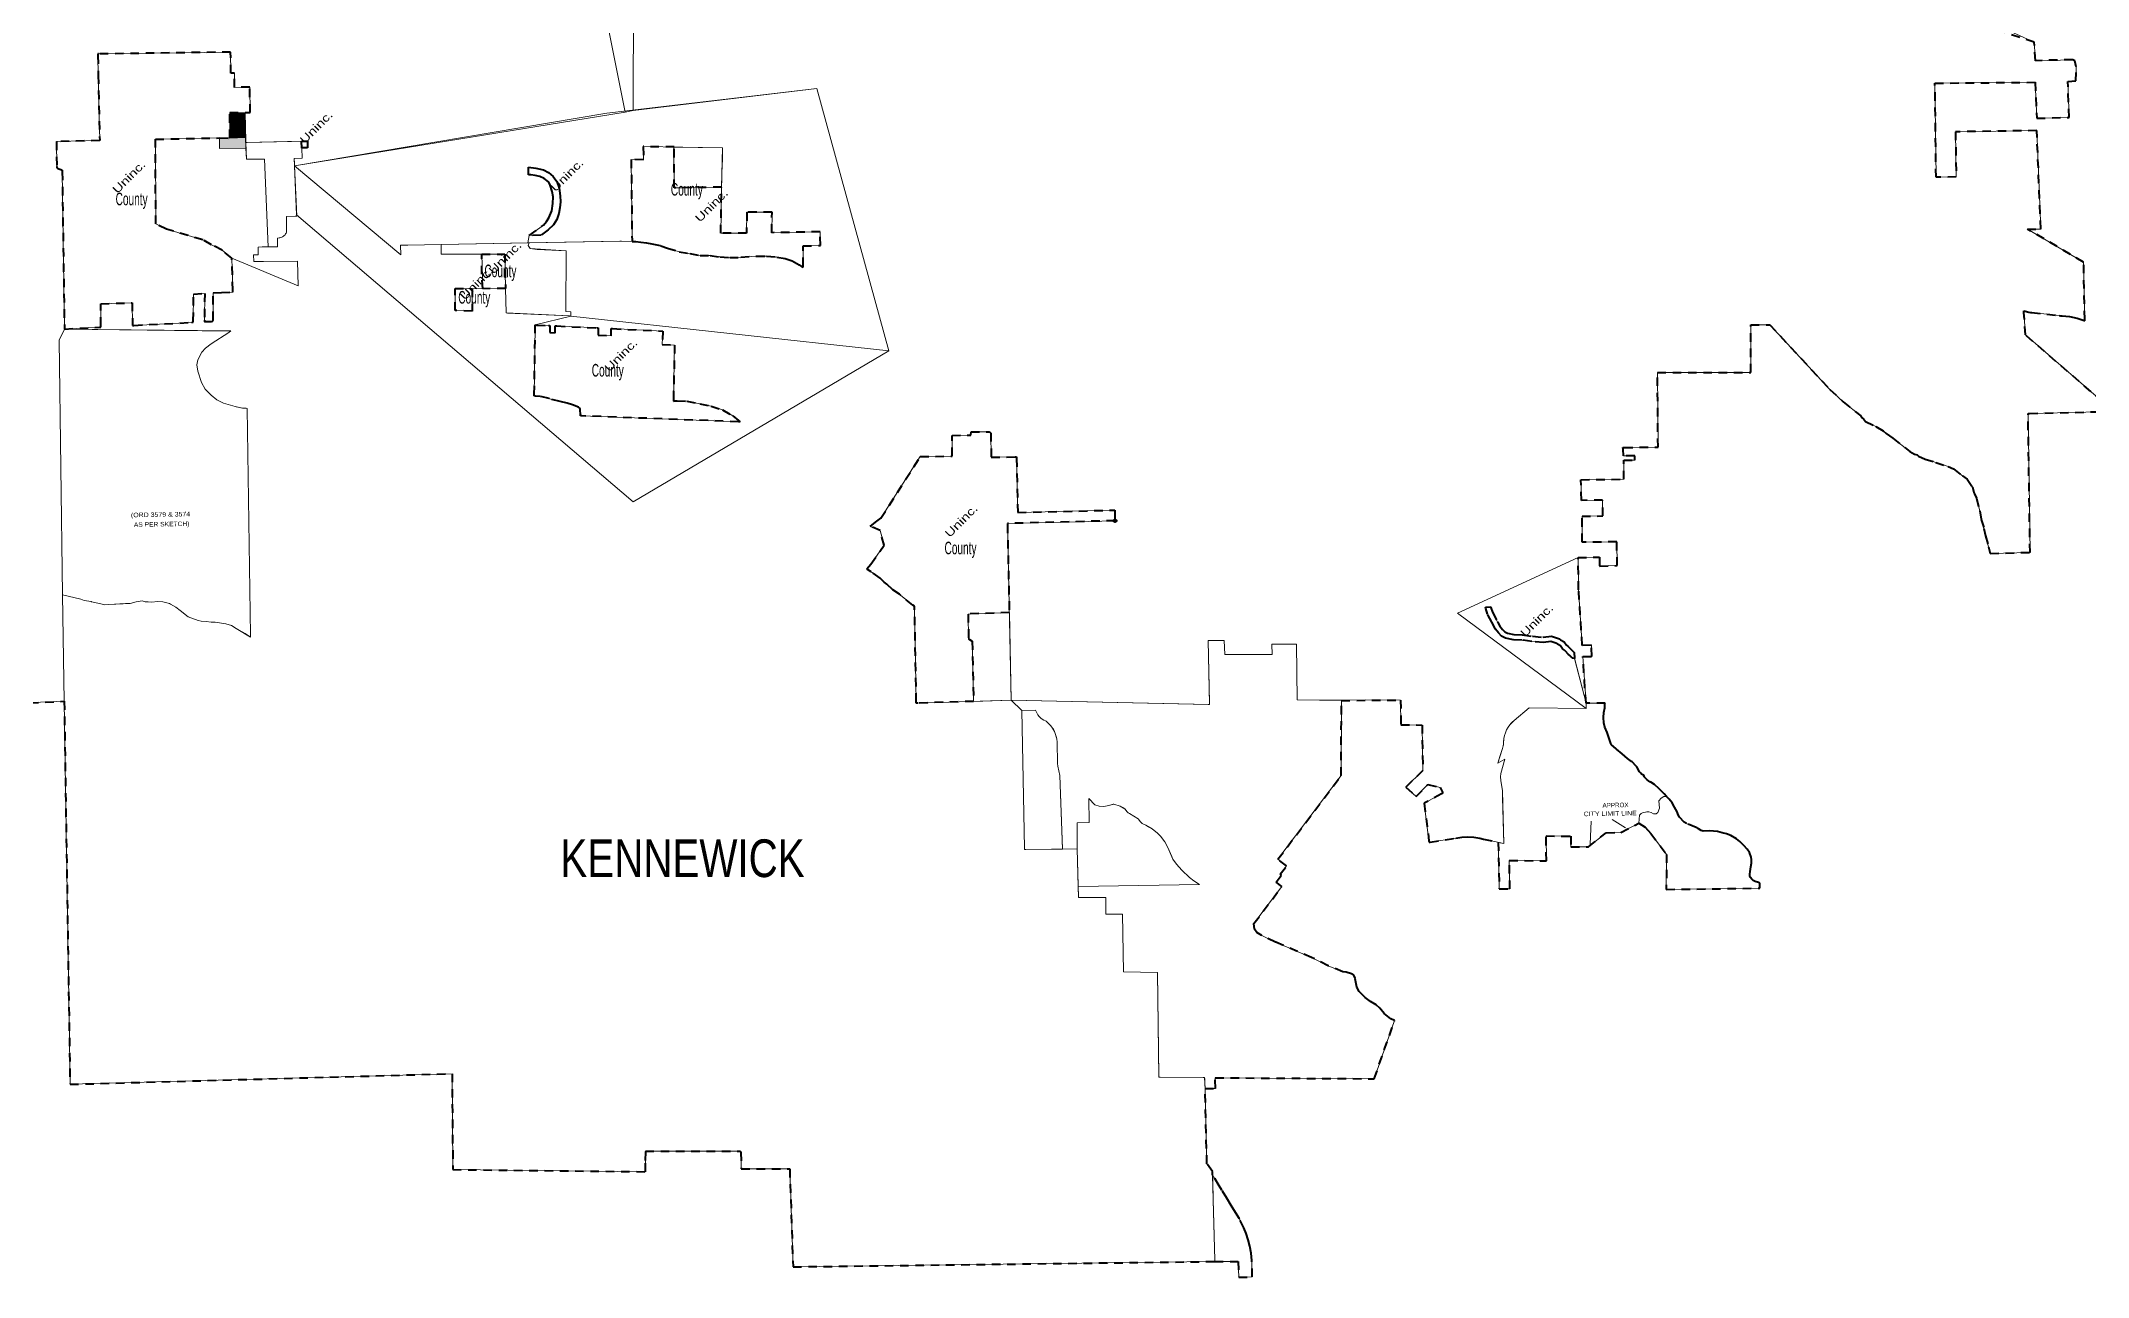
# Model space of a CAD drawing. Header units: feet. Extents: x -903180 to 1023491, y -707744 to 564635.
# Drawn here: x 456656 to 485570, y -485134 to -467677 of the extents above; entities that cross this region are included whole.
import ezdxf

# ---------------------------------------------------------------- set-up
doc = ezdxf.new("R2010")
doc.units = ezdxf.units.FT
doc.header["$LTSCALE"] = 80
doc.header["$PDMODE"] = 32
doc.header["$PDSIZE"] = 40
doc.linetypes.add('SHORT_DASHED', pattern=[2.7, 1.5, -1.2])
for name, color, linetype, lineweight in [('1', 7, 'Continuous', 13), ('13', 7, 'SHORT_DASHED', 40), ('58', 7, 'Continuous', 13), ('62', 7, 'Continuous', 13)]:
    doc.layers.add(name, color=color, linetype=linetype, lineweight=lineweight)
doc.layers.add('14', color=7, linetype='Continuous')
doc.layers.add('36', color=7, linetype='Continuous')

msp = doc.modelspace()

# ---------------------------------------------------------------- hatches: boundary and pattern name
at = {"layer": '58'}
for points in [[(459547.58, -469043.11), (459326.36, -469048.18), (459323.56, -468690.05), (459538.9, -468690.58)], [(459180.29, -469197.03), (459178.82, -469047.86), (459326.36, -469048.18), (459547.58, -469043.11), (459552.47, -469193.07)]]:
    msp.add_hatch(color=256, dxfattribs=at).paths.add_polyline_path(points)

# ---------------------------------------------------------------- linework, layer by layer
at = {"layer": '1'}
for p, q in [((478537.33, -479019.66), (478551.1, -478694.94)), ((479034.92, -478789.41), (478846.11, -478671.32))]:
    msp.add_line(p, q, dxfattribs=at)
at = {"layer": '13'}
for p, q in [((484755.32, -471510.87), (484774.06, -471512.94)), ((479306.94, -478076.13), (479304.03, -478071.46))]:
    msp.add_line(p, q, dxfattribs=at)
for points in [[(484774.06, -471512.94), (485159.6, -471555.38), (485180.79, -471557.71), (485199.6, -471558.59), (485201.85, -471558.69), (485309.76, -471570.31), (485415.86, -471593.15), (485498.99, -471620.4), (485522.93, -471628.25), (485522.53, -471606.96), (485507.35, -470799.95), (484713.99, -470336.24), (484904.06, -470333.88), (484845.09, -468944.37), (483696.82, -468960.51), (483706.86, -469598.23), (483423.5, -469602.8), (483406.8, -468273.05), (484820.93, -468261.76), (484844.98, -468769.01), (485301.95, -468757.14), (485284.62, -468250.06), (485395.17, -468242.65), (485403.96, -468044.13), (485382.59, -467955.95), (485353.25, -467941.97), (484826.52, -467955.97), (484808.91, -467695.34), (484164.18, -467482.68)], [(479304.03, -478071.46), (479291.94, -478047.22), (479261.16, -478033.01), (479248.27, -478014.74), (479235.05, -477998.2), (479194.31, -477926.87), (479186.38, -477918.95), (479129.94, -477857.56), (479119.54, -477854.08), (479067.17, -477809.62), (478990.92, -477743.1), (478907.91, -477677.03), (478900.78, -477669.9), (478840.05, -477619.25), (478830.37, -477600.85), (478805.03, -477526.6), (478775.4, -477443.58), (478746.02, -477370.11), (478731.18, -477307.38), (478724.45, -477229.87), (478729.44, -477161.45), (478743.04, -477095.4), (478746.54, -477041.03), (478750.68, -477029.71), (478479.06, -477031.7), (478434.48, -476369.49), (478559.32, -476368.46), (478556.17, -476212.47), (478426.04, -476213.54), (478374.55, -475426.99), (478366.09, -474973.41), (478667.65, -474968.48), (478670.91, -475092.57), (478920.73, -475087.67), (478912.58, -474752.94), (478425.98, -474754.57), (478422.51, -474388.89), (478718.68, -474385.73), (478711.71, -474161.21), (478414.88, -474165.69), (478407.23, -473873.4), (479013.47, -473866.81), (479011.01, -473597.13), (479170.23, -473596.83), (479167.28, -473538.61), (479008.9, -473537.99), (479002.08, -473443.72), (479000.34, -473419.74), (479020.63, -473419.46), (479496, -473412.75), (479487.98, -472361.82), (480805.17, -472357.64), (480805.83, -471687.94), (481073.41, -471684.31), (481923.13, -472600.16), (482112.47, -472775.24), (482362.5, -472972.28), (482385.99, -473004.36), (482399.05, -473014.16), (482425.84, -473050.13), (482573.8, -473123.33), (482677.71, -473181.48), (482716.48, -473222.07), (482812.39, -473288.61), (483051.93, -473474.65), (483117.29, -473514.49), (483156.24, -473524.72), (483174.97, -473543.28), (483268.22, -473585.19), (483421.53, -473629.73), (483591.68, -473689.26), (483667.38, -473720.87), (483794.84, -473817.74), (483863.43, -473866.99), (483936.28, -473976.55), (483956.73, -474052.53), (483964.44, -474072.34), (483994.65, -474136.42), (484039.87, -474312.13), (484062.22, -474435.19), (484098.66, -474560.82), (484119.12, -474664.91), (484165.21, -474822.82), (484189.25, -474914.4), (484751.1, -474900.86), (484722, -472958.22), (484721.72, -472939.27), (484741.7, -472938.78), (485933.26, -472909.5), (484684.36, -471827.85), (484662.83, -471510.61), (484661.47, -471490.6), (484681.47, -471494.92), (484734.06, -471506.28), (484755.32, -471510.87)], [(455638.86, -477059.17), (456985.38, -477003.72), (457067.91, -482412.63), (462463.17, -482262.85), (462473.93, -483617.41), (465197.46, -483646.63), (465197.49, -483487.68), (465200.11, -483361.9), (465193.82, -483355.66), (466519.07, -483354.52), (466539.07, -483354.5), (466539.81, -483374.49), (466548.46, -483608.34), (467231.71, -483607.75), (467279.1, -484990.15), (473214.48, -484915.25), (473236, -484914.98), (473568.1, -484913.42), (473574.8, -485134.39), (473765.86, -485133.49), (473759.8, -484899.99), (473748.01, -484796.57), (473732.67, -484696.75), (473708.79, -484608.01), (473679.8, -484519.28), (473647.4, -484440.78), (473582.6, -484311.09), (473528.02, -484220.65), (473467.48, -484124.23), (473405.67, -484021.42), (473336.6, -483909.65), (473299.08, -483844.8), (473204.11, -483696.14), (473202.26, -483643.7), (473124.53, -483533.59), (473097.84, -482469.23), (473247.66, -482470.16), (473242.03, -482320.12), (475487.8, -482334.03), (475775.65, -481509.91), (475720.92, -481487.36), (475626.72, -481414.35), (475567.37, -481338.04), (475515.83, -481288.17), (475432.65, -481243.83), (475358.22, -481187.3), (475274.65, -481103.51), (475240.73, -481039.45), (475218, -480915.2), (475201.28, -480873.05), (475164.54, -480852.55), (475092.93, -480826.65), (475044.77, -480824.64), (474837.5, -480737.97), (474603.85, -480621.14), (474095.09, -480402.57), (473899.13, -480312.12), (473827.53, -480270.67), (473797.38, -480221.68), (473788.66, -480140.64), (474184.19, -479616.82), (474102.93, -479558.49)], [(474102.93, -479558.49), (474177.98, -479459.1), (474161.02, -479446.44), (474250.07, -479325.72), (474128.15, -479234.68), (475021.21, -478051.98), (475023.93, -476990.61)], [(475023.93, -476990.61), (475859.37, -476987.05), (475864.73, -477336.52), (476162.81, -477338.42), (476175.36, -477980.8), (475932.17, -478216.58), (476080.93, -478347.93), (476243.75, -478178.55), (476419.94, -478219.69), (476447.74, -478276.42), (476458.1, -478297.56), (476437.54, -478308.87), (476191.93, -478443.95), (476260.89, -478974.28), (476263.34, -478993.11), (476275.96, -478991.12), (476638.55, -478933.85), (476723.22, -478921.25), (476808.74, -478917.56), (476894.18, -478922.84), (476978.61, -478937.02), (477029.19, -478949.97), (477240.42, -478996.57), (477253.02, -479652.11), (477403.07, -479652.85), (477395.38, -479252.8), (477920.53, -479255.39), (477913.8, -478905.35), (478263.89, -478907.07), (478266.78, -479057.08), (478516.13, -479058.3), (478765.14, -478860.23), (478969.95, -478856.36), (479224.99, -478724.89), (479316.34, -478781.06), (479394.84, -478871.03), (479617.49, -479165.23), (479612.24, -479659.91), (480932.98, -479642.95), (480932.03, -479570.71), (480914.69, -479562.87), (480869.56, -479546.24), (480841.07, -479535.78), (480821.12, -479516.77), (480803.07, -479493.01), (480794.99, -479473.52), (480790.96, -479442.39), (480798.08, -479405.79), (480809.01, -479341.63), (480815.66, -479290.77), (480815.6, -479237.06), (480812.33, -479205.7), (480790.21, -479140.21), (480753.5, -479089.45), (480706.75, -479039.05), (480651.83, -478982.44), (480603.66, -478946.65), (480525.22, -478900.35), (480465.37, -478873.74), (480399.82, -478858.53), (480334.28, -478843.32), (480281.08, -478835.72), (480222.89, -478834.52), (480135.02, -478838.8), (480105.57, -478827.87), (480069, -478804.58), (480035.99, -478783.42), (479899.67, -478731.14), (479866.42, -478710.23), (479798.75, -478641.08), (479779.27, -478604.96), (479764.32, -478564.79), (479730.59, -478499.21), (479696.87, -478435.05), (479655.07, -478383.24), (479617.21, -478345.95), (479584.01, -478311.03), (479508.45, -478235.42), (479446.9, -478180.2), (479395.36, -478145.81), (479378.91, -478139.23), (479343.86, -478111.47), (479306.94, -478076.13)]]:
    msp.add_lwpolyline(points, dxfattribs=at)
for points in [[(456987.77, -471746.76), (457483.79, -471720.68), (457504.3, -471719.6), (457504.11, -471699.63), (457501.21, -471389.71), (457942.99, -471374.78), (457950.02, -471676.2), (457950.49, -471696.14), (457969.35, -471695.15), (458787.29, -471652.13), (458808.42, -471651.02), (458808.51, -471631.08), (458810.23, -471252.71), (458968.95, -471243.37), (458965.69, -471622.82), (458965.52, -471642.76), (458984.43, -471641.77), (459064.49, -471637.55), (459086.6, -471636.39), (459086.68, -471616.5), (459088.08, -471236.73), (459206.53, -471230.67), (459367.36, -471225.33), (459366.13, -471198.23), (459353.21, -470745.81), (459214.24, -470634.09), (459066.15, -470555.35), (458941.38, -470486.75), (458429.44, -470337.29), (458277.94, -470262.4), (458274.43, -469139.78), (458274.43, -469064.78), (459178.82, -469047.86), (459326.36, -469048.18), (459323.56, -468690.05), (459611.59, -468689.62), (459604.98, -468329.85), (459389.86, -468333.03), (459388.17, -468133.03), (459338.18, -468133.76), (459335.64, -467833.77), (457471.45, -467861.27), (457459.78, -467861.44), (457460.18, -467881.56), (457465.75, -468161.37), (457487.16, -469083.17), (456876.85, -469097.71), (456878.86, -469449.07), (456879.13, -469469.92), (456897.15, -469477.61), (456936.78, -469494.53), (456956.78, -469503.07), (456957.06, -469522.91)], [(460354.55, -469189.05), (460340.57, -469189.35), (460337.22, -469094.79), (460420.36, -469093.59), (460421.91, -469187.6)], [(467416.25, -470876.04), (467422.1, -470856.08), (467422.1, -470572.19), (467664.95, -470565.36), (467660.7, -470372.87), (466979.77, -470385.35), (466982.32, -470094.36), (466625.9, -470096.09), (466622.46, -470391.98), (466259.51, -470393.17), (466269.3, -469741.9), (465598.88, -469753.27), (465601.31, -469174.39), (465164.52, -469169.78), (465166.62, -469354.15), (464993.62, -469353.11), (465004.78, -470488.43), (465004.97, -470508.43), (465024.06, -470508.39), (465058.06, -470508.32), (465128.85, -470517.21), (465210.76, -470529.07), (465284.58, -470542.96), (465414.05, -470570.77), (465504.08, -470604.69), (465669.98, -470653.48), (465822.68, -470678.24), (465967.31, -470707.03), (466107.84, -470708.76), (466247.39, -470727.53), (466384.9, -470736.27), (466540.6, -470732.97), (466758.94, -470714.49), (466905.55, -470717.2), (467049.13, -470728.95), (467169.47, -470749.77), (467267.6, -470780.66), (467366.77, -470839.61), (467396.24, -470861.31)], [(463551.31, -470425.48), (463754.46, -470280.33), (463798.86, -470226.1), (463832.13, -470173.91), (463871.39, -470074.58), (463885.37, -469971.28), (463889.26, -469879.04), (463875.98, -469802.88), (463844.11, -469700.38), (463824.19, -469667.64), (463762.43, -469618.63), (463704.62, -469591.72), (463638, -469577.78), (463576.31, -469568.88), (463542.36, -469566.21), (463544.79, -469458.65), (463645.91, -469473.49), (463755.15, -469497.33), (463823.75, -469535.96), (463890.79, -469591.3), (463941.46, -469662.39), (463973.97, -469758.56), (463991.34, -469863.8), (463992.51, -469950.02), (463983.54, -470033.25), (463972.57, -470116.48), (463941.36, -470197.74), (463893.97, -470272.03), (463822.08, -470343.51), (463718.14, -470421.24)], [(463207.56, -470687.21), (463218.61, -471173.11), (462898.21, -471175.82), (462884.84, -470971.94), (462882.25, -470686.79)], [(462505.79, -471172.4), (462747, -471176.61), (462747.53, -471495.76), (462505.37, -471484.33)], [(466533.51, -473055.43), (466510.1, -473054.56), (464295.14, -472972.99), (464275.13, -472972.25), (464274.78, -472953.08), (464273.56, -472885.73), (464272.35, -472866.69), (464251.18, -472849.34), (464163.24, -472816.5), (464089.79, -472791.19), (463989.14, -472770.54), (463840.49, -472730.98), (463833.37, -472729.15), (463707.17, -472698.07), (463643.39, -472692.19), (463623.39, -472690.35), (463623.68, -472670.27), (463637.69, -471708.88), (463637.99, -471688.35), (463657.98, -471689.3), (463824.51, -471697.24), (463844.53, -471698.2), (463844.13, -471719.14), (463842.67, -471795.68), (463917.92, -471798.99), (463920.15, -471722), (463920.74, -471701.82), (463940.73, -471702.78), (464506.93, -471729.75), (464527.29, -471730.72), (464527.14, -471750.7), (464526.5, -471833.73), (464709.35, -471841.57), (464709.95, -471759.42), (464710.09, -471739.43), (464729.8, -471740.37), (465438.06, -471774.11), (465430.67, -471963.8), (465605.15, -471972.36), (465590.38, -472743.19), (465589.99, -472763.05), (465608.66, -472761.14), (465640.54, -472757.86), (465779.51, -472764.35), (465961.95, -472801.35), (466123.35, -472833.66), (466281.59, -472888.21), (466428.11, -472971.53), (466510.1, -473036.79)], [(471826.46, -474453.27), (470323.38, -474490.61), (470306.02, -474491.04), (470306.45, -474511.11), (470334.62, -475748.99), (469751.38, -475770.51), (469757.86, -476120.51), (469808.41, -476154.99), (469829.36, -477004.09), (469039.69, -477028.69), (469020.31, -477029.31), (469019.94, -477009.33), (468995.22, -475678.73), (468994.88, -475659.92), (468973.3, -475643.68), (468794.74, -475504.09), (468780.82, -475490.83), (468690.35, -475428.28), (468601.67, -475347.7), (468563.84, -475322.55), (468508.93, -475262.47), (468382.17, -475173.11), (468330.19, -475140.81), (468321.69, -475131.42), (468378.85, -475066.32), (468567.11, -474799.16), (468510.05, -474591.97), (468367.73, -474532.3), (468445.04, -474473.2), (468521.19, -474419.26), (469075.12, -473547.84), (469526.75, -473540.62), (469524.32, -473248.73), (469792.13, -473243.78), (469792.55, -473196.46), (470051.92, -473195.52), (470070.33, -473215.52), (470078.39, -473556.11), (470414.42, -473552.41), (470436.18, -473552.17), (470436.6, -473572.19), (470452.79, -474337.34), (471802.85, -474303.81), (471824.05, -474303.28), (471824.37, -474323.31)], [(477134.36, -475667.36), (477135.25, -475676.35), (477157.53, -475745.73), (477229.14, -475879.99), (477263.12, -475941.48), (477300.62, -475988.86), (477331.63, -476021.01), (477367.72, -476039.06), (477459.48, -476061.07), (477582.83, -476064.74), (477725.34, -476084.49), (477875.19, -476098.03), (477990.37, -476085.05), (478105.97, -476121.44), (478120.06, -476133), (478170.95, -476163.74), (478203.94, -476209.72), (478228.05, -476227.49), (478297.4, -476299.69), (478313.84, -476314.35), (478315.02, -476395.81), (478315.45, -476399.53), (478294.02, -476393.04), (478267.24, -476373.58), (478253.42, -476362.3), (478227.2, -476335.51), (478188.29, -476294.61), (478175.04, -476281.07), (478148.96, -476261.33), (478119.92, -476220.43), (478074.95, -476194.48), (478067.34, -476187.71), (477983.89, -476160.92), (477878.29, -476173.05), (477712.37, -476157.82), (477574.93, -476139.48), (477449.62, -476135.24), (477390.69, -476122.27), (477343.33, -476110.14), (477286.94, -476082.22), (477242.82, -476038.5), (477201.37, -475983.22), (477148.51, -475887.89), (477087.32, -475771.11), (477061.67, -475693.84), (477059.69, -475675.22)]]:
    msp.add_lwpolyline(points, close=True, dxfattribs=at)
msp.add_point((471826.46, -474453.27), dxfattribs=at)
at = {"layer": '58'}
for points in [[(485403.96, -468044.13), (485382.59, -467955.95), (485353.25, -467941.97), (484826.52, -467955.97), (484808.91, -467695.34), (483777.93, -467228.05), (483799, -467122.74), (483542.03, -467017.96), (483529.06, -467127.26), (483376.36, -467106.49), (483364.25, -465748.98), (483363.89, -465709.16), (483183.58, -465576.42), (482624.92, -465095.48), (482002.16, -464635.86), (481025.4, -464100.28), (480228.62, -463714.38), (478691.2, -463040.2), (477701.5, -462684.07), (475782.28, -462145), (475127.88, -462002.87), (473905.45, -461788.84), (473217.17, -461690.5)], [(464082.08, -464562.98), (464907.94, -468683.76), (460236.93, -469442.78), (460236.34, -469428.94), (460235.53, -469402.78), (460233.56, -469338.4), (460344.39, -469334.58), (460340.57, -469189.35), (460401.91, -469188.03), (460421.91, -469187.6), (460421.58, -469167.6), (460420.69, -469113.59), (460420.36, -469093.59), (460400.36, -469094.01), (459568.63, -469111.68), (459548.9, -469112.09), (459548.43, -469092.1), (459538.9, -468690.58), (459611.59, -468689.62), (459604.98, -468329.85), (459389.86, -468333.03), (459388.17, -468133.03), (459338.18, -468133.76), (459335.64, -467833.77), (457471.45, -467861.27), (457459.78, -467861.44), (457460.18, -467881.56), (457465.75, -468161.37), (457487.16, -469083.17)], [(455638.86, -477059.17), (456985.38, -477003.72), (456961.91, -475500.48), (456913.3, -471900.89), (456987.77, -471746.76), (457483.79, -471720.68), (457504.3, -471719.6), (457504.11, -471699.63), (457501.21, -471389.71), (457942.99, -471374.78), (457950.02, -471676.2), (457950.49, -471696.14), (457969.35, -471695.15), (458787.29, -471652.13), (458808.42, -471651.02), (458808.51, -471631.08), (458810.23, -471252.71), (458968.95, -471243.37), (458965.69, -471622.82), (458965.52, -471642.76), (458984.43, -471641.77), (459064.49, -471637.55), (459086.6, -471636.39), (459086.68, -471616.5), (459088.08, -471236.73), (459206.53, -471230.67), (459367.36, -471225.33), (459366.13, -471198.23), (459353.21, -470745.81), (460289.71, -471135.39), (460279.73, -470785.94), (459801.74, -470792.08), (459662.22, -470790.64), (459660.31, -470697.01), (459723.37, -470697.01), (459723.11, -470587.86), (459778.8, -470586.91), (459798.8, -470586.92), (459818.8, -470586.36), (459997.03, -470585.05), (459999.28, -470481.7), (459999.71, -470461.69), (460019.71, -470459.91), (460028.86, -470458.38), (460043.01, -470454.46), (460056.67, -470449.08), (460069.7, -470442.3), (460081.95, -470434.2), (460093.29, -470424.86), (460103.58, -470414.38), (460112.73, -470402.89), (460120.62, -470390.51), (460126.24, -470379.48), (460122.74, -470158.15), (460247.96, -470153.21), (460268.52, -470152.4), (460267.63, -470132.42), (465018.79, -474185.53), (468632.59, -472055.81), (467612.75, -468350.99), (465018.79, -468661.57), (465031.88, -465468.3)], [(477319, -477530.39), (477327.64, -477488.05), (477340.67, -477446.84), (477357.93, -477407.23), (477379.24, -477369.63), (477404.36, -477334.47), (477423.39, -477312.98), (477441.34, -477293.99), (477462.3, -477276.11), (477676.07, -477093.7), (478479.47, -477104.54), (476665.05, -475759.26), (478366.09, -474973.41), (478667.65, -474968.48), (478670.91, -475092.57), (478920.73, -475087.67), (478912.58, -474752.94), (478425.98, -474754.57), (478422.51, -474388.89), (478718.68, -474385.73), (478711.71, -474161.21), (478414.88, -474165.69), (478407.23, -473873.4), (479013.47, -473866.81), (479011.01, -473597.13), (479170.23, -473596.83), (479167.28, -473538.61), (479008.9, -473537.99), (479002.08, -473443.72), (479000.34, -473419.74), (479020.63, -473419.46), (479496, -473412.75), (479487.98, -472361.82), (480805.17, -472357.64), (480805.83, -471687.94), (481073.41, -471684.31), (481923.13, -472600.16), (482112.47, -472775.24), (482362.5, -472972.28), (482385.99, -473004.36), (482399.05, -473014.16), (482425.84, -473050.13), (482573.8, -473123.33), (482677.71, -473181.48), (482716.48, -473222.07), (482812.39, -473288.61), (483051.93, -473474.65), (483117.29, -473514.49), (483156.24, -473524.72), (483174.97, -473543.28), (483268.22, -473585.19), (483421.53, -473629.73), (483591.68, -473689.26), (483667.38, -473720.87), (483794.84, -473817.74), (483863.43, -473866.99), (483936.28, -473976.55), (483956.73, -474052.53), (483964.44, -474072.34), (483994.65, -474136.42), (484039.87, -474312.13), (484062.22, -474435.19), (484098.66, -474560.82), (484119.12, -474664.91), (484165.21, -474822.82), (484189.25, -474914.4), (484751.1, -474900.86), (484722, -472958.22), (484721.72, -472939.27), (484741.7, -472938.78), (485933.26, -472909.5), (484684.36, -471827.85), (484662.83, -471510.61), (484661.47, -471490.6), (484681.47, -471494.92), (484734.06, -471506.28), (484755.32, -471510.87), (484774.06, -471512.94), (485159.6, -471555.38), (485180.79, -471557.71), (485199.6, -471558.59), (485201.85, -471558.69), (485309.76, -471570.31), (485415.86, -471593.15), (485498.99, -471620.4), (485522.93, -471628.25), (485522.53, -471606.96), (485507.35, -470799.95), (484713.99, -470336.24), (484904.06, -470333.88), (484845.09, -468944.37), (483696.82, -468960.51), (483706.86, -469598.23), (483423.5, -469602.8), (483406.8, -468273.05), (484820.93, -468261.76), (484844.98, -468769.01), (485301.95, -468757.14), (485284.62, -468250.06), (485395.17, -468242.65), (485403.96, -468044.13)], [(457487.16, -469083.17), (456876.85, -469097.71), (456878.86, -469449.07), (456879.13, -469469.92), (456897.15, -469477.61), (456936.78, -469494.53), (456956.78, -469503.07), (456957.06, -469522.91), (456987.77, -471746.76), (459318.63, -471774.41), (459338.47, -471773.37), (459318.63, -471786.66), (459313.65, -471789.99), (459309.4, -471792.95), (459309.4, -471792.95), (459059.55, -471952.98), (458980.3, -472015.23), (458927.47, -472072.84), (458873.43, -472183), (458858.45, -472250.75), (458872.36, -472343.1), (458925.44, -472499.36), (458977.23, -472597.34), (459061.95, -472679.65), (459142.79, -472743.98), (459233.5, -472790.87), (459400.02, -472840.13), (459414.27, -472844.46), (459504.1, -472865.59), (459552.9, -472863.39), (459569.96, -472866.05), (459617.93, -476071.22), (459618.31, -476096.35), (459598.23, -476084.07), (459538.74, -476047.71), (459414.04, -475974.77), (459347, -475932.36), (459268.4, -475908.47), (459118.82, -475883.62), (459058.51, -475886.08), (458991.55, -475876.2), (458918, -475873.11), (458875.4, -475864.02), (458736.41, -475809), (458624.28, -475719.44), (458563.7, -475671.78), (458487.89, -475629.53), (458474.45, -475621.97), (458379.81, -475597.26), (458302.41, -475594.25), (458220.88, -475602.99), (458170.96, -475596.74), (458126.51, -475596.91), (458085.38, -475585.98), (458002.65, -475600.86), (457915.69, -475621.05), (457852.53, -475624.4), (457616.63, -475637.1), (457560.2, -475639.32), (457500.67, -475626.07), (457372.35, -475597.05), (457364.18, -475593.24), (457269.32, -475577.64), (457217.7, -475560.68), (456961.91, -475500.48), (457067.91, -482412.63), (462463.17, -482262.85), (462473.93, -483617.41), (465197.46, -483646.63), (465197.49, -483487.68), (465200.11, -483361.9), (465193.82, -483355.66), (466519.07, -483354.52), (466539.07, -483354.5), (466539.81, -483374.49), (466548.46, -483608.34), (467231.71, -483607.75), (467279.1, -484990.15), (473214.48, -484915.25), (473236, -484914.98), (473235.47, -484895), (473213.1, -484047.05), (473212.05, -484027.05), (473211.54, -484007.05), (473202.26, -483643.7), (473124.53, -483533.59), (473092.97, -482337.38), (473092.44, -482317.38), (473071.99, -482317.23), (472462.76, -482312.51), (472443.44, -482312.37), (472443.19, -482292.36), (472425.2, -480834.54), (471944.74, -480825.72), (471930, -480010.11), (471699.07, -480010.11), (471699.07, -479774.27), (471310.92, -479774.27), (471293.72, -479088.85), (470568.29, -479096.34)], [(470568.29, -479096.34), (470548.3, -479096.54), (470547.92, -479075.96), (470511.71, -477131.69), (470358.81, -476986.52), (469039.69, -477028.69), (469020.31, -477029.31), (469019.94, -477009.33), (468995.22, -475678.73), (468994.88, -475659.92), (468973.3, -475643.68), (468794.74, -475504.09), (468780.82, -475490.83), (468690.35, -475428.28), (468601.67, -475347.7), (468563.84, -475322.55), (468508.93, -475262.47), (468382.17, -475173.11), (468330.19, -475140.81), (468321.69, -475131.42), (468378.85, -475066.32), (468567.11, -474799.16), (468510.05, -474591.97), (468367.73, -474532.3), (468445.04, -474473.2), (468521.19, -474419.26), (469075.12, -473547.84), (469526.75, -473540.62), (469524.32, -473248.73), (469792.13, -473243.78), (469792.55, -473196.46), (470031.92, -473195.7), (470051.92, -473195.52), (470070.33, -473215.52), (470078.39, -473556.11), (470414.42, -473552.41), (470436.18, -473552.17), (470436.6, -473572.19), (470452.79, -474337.34), (471802.85, -474303.81), (471824.05, -474303.28), (471824.37, -474323.31), (471826.46, -474453.27), (471826.46, -474453.27), (470323.38, -474490.61), (470306.02, -474491.04), (470306.45, -474511.11), (470358.81, -476986.52), (473142.01, -477047.6), (473162.02, -477046.96), (473161.59, -477026.46), (473143.26, -476143.98), (473369.61, -476145.16), (473376.98, -476344.15), (474047.66, -476344.15), (474042.75, -476196.74), (474391.59, -476196.75), (474400.19, -476981.04), (475859.37, -476987.05), (475864.73, -477336.52), (476162.81, -477338.42), (476175.36, -477980.8), (475932.17, -478216.58), (476080.93, -478347.93), (476243.75, -478178.55), (476419.94, -478219.69), (476447.74, -478276.42), (476458.1, -478297.56), (476437.54, -478308.87), (476191.93, -478443.95), (476260.89, -478974.28), (476263.34, -478993.11), (476275.96, -478991.12), (476638.55, -478933.85), (476723.22, -478921.25), (476808.74, -478917.56), (476894.18, -478922.84), (476978.61, -478937.02), (477029.19, -478949.97), (477317.92, -479013.68), (477299.67, -478363.91), (477298.18, -478269.35), (477288.94, -478205.27), (477275.39, -478121.49), (477271.7, -478069.12), (477274.16, -478021.68), (477332.19, -477822.33), (477235.74, -477879.18), (477298.23, -477671.35), (477310.12, -477631.83), (477310.27, -477631.35), (477312.18, -477623.84), (477314.6, -477607.15), (477315.14, -477593.48), (477314.39, -477577.83), (477316.76, -477553.48), (477319, -477530.39)]]:
    msp.add_lwpolyline(points, dxfattribs=at)
for points in [[(464907.94, -468683.76), (464082.08, -464562.98), (465023.58, -464800.34), (464650.16, -464804.98), (464654.36, -465472.35), (465031.88, -465468.3), (465018.79, -468661.57)], [(460236.93, -469442.78), (464649.46, -468698.74), (467612.75, -468350.99), (468632.59, -472055.81), (464142.93, -471562.23), (464142.93, -471504.22), (464068.04, -471498.35), (464073.14, -470642.99), (463666.14, -470620.38), (463568.15, -470609.09), (463539.88, -470567.63), (463553.07, -470529.95), (464854.92, -470505.04), (465004.97, -470508.43), (465058.06, -470508.32), (465128.85, -470517.21), (465210.76, -470529.07), (465414.05, -470570.77), (465504.08, -470604.69), (465669.98, -470653.48), (465967.31, -470707.03), (466107.84, -470708.76), (466247.39, -470727.53), (466384.9, -470736.27), (466540.6, -470732.97), (466540.6, -470732.97), (466758.94, -470714.49), (466905.55, -470717.2), (467049.13, -470728.95), (467169.47, -470749.77), (467267.6, -470780.66), (467366.77, -470839.61), (467416.25, -470876.04), (467422.1, -470856.08), (467422.1, -470572.19), (467664.95, -470565.36), (467660.7, -470372.87), (466979.77, -470385.35), (466982.32, -470094.36), (466625.9, -470096.09), (466622.46, -470391.98), (466259.51, -470393.17), (466273.32, -469540.68), (466283.2, -469340.17), (466283.2, -469187.3), (465164.52, -469169.78), (465166.62, -469354.15), (464993.62, -469353.11), (465004.97, -470508.43), (464854.92, -470505.04), (464834.92, -470505.42), (463533.06, -470530.32), (463551.31, -470425.48), (463718.14, -470421.24), (463822.08, -470343.51), (463893.97, -470272.03), (463941.36, -470197.74), (463972.57, -470116.48), (463991.42, -469966.88), (463993.15, -469874.29), (463990.56, -469838.82), (463973.26, -469754.01), (463939.53, -469657.1), (463891.11, -469590.47), (463816.74, -469531.63), (463755.15, -469497.33), (463659.35, -469475.38), (463544.79, -469458.65), (463542.36, -469566.21), (463629.09, -469575.76), (463704.62, -469591.72), (463762.43, -469618.63), (463780.42, -469631.14), (463824.19, -469667.64), (463844.11, -469700.38), (463878.56, -469818.48), (463889.26, -469879.04), (463885.37, -469971.28), (463871.39, -470074.58), (463831.43, -470177.16), (463807.21, -470215.23), (463754.46, -470280.33), (463551.31, -470425.48), (463533.06, -470530.32), (462307.42, -470553.87), (461836.42, -470560.99), (461736.41, -470562.38), (461740.82, -470696.57)], [(459547.58, -469043.11), (459326.36, -469048.18), (459323.56, -468690.05), (459538.9, -468690.58)], [(458274.43, -469064.78), (459178.82, -469047.86), (459180.29, -469197.03), (459552.47, -469193.07), (459559.22, -469347.57), (459816.19, -469345.09), (459866.38, -470585.89), (459723.11, -470587.86), (459723.37, -470697.01), (459660.31, -470697.01), (459662.22, -470790.64), (460279.73, -470785.94), (460289.71, -471135.39), (459353.21, -470745.81), (459214.24, -470634.09), (459066.15, -470555.35), (458941.38, -470486.75), (458429.44, -470337.29), (458277.94, -470262.4)], [(459180.29, -469197.03), (459178.82, -469047.86), (459326.36, -469048.18), (459547.58, -469043.11), (459552.47, -469193.07)], [(460337.22, -469094.79), (460340.57, -469189.35), (460344.39, -469334.58), (460233.56, -469338.4), (460268.52, -470152.4), (460122.74, -470158.15), (460126.24, -470379.48), (460120.62, -470390.51), (460112.73, -470402.89), (460103.58, -470414.38), (460093.29, -470424.86), (460081.95, -470434.2), (460069.7, -470442.3), (460056.67, -470449.08), (460043.01, -470454.46), (460028.86, -470458.38), (460019.71, -470459.91), (459999.71, -470461.69), (459997.03, -470585.05), (459866.38, -470585.89), (459816.19, -469345.09), (459559.22, -469347.57), (459548.9, -469112.09)], [(466283.2, -469187.3), (466269.3, -469741.9), (465851.41, -469752.54), (465598.88, -469753.27), (465593.86, -469178.11)], [(460236.93, -469442.78), (461740.82, -470696.57), (461736.41, -470562.38), (461836.42, -470560.99), (462307.42, -470553.87), (462307.37, -470572.74), (462307.11, -470690.38), (462882.25, -470686.79), (462898.21, -471175.82), (462505.79, -471172.4), (462505.37, -471484.33), (462747.53, -471495.76), (462747, -471176.61), (463218.61, -471173.11), (463227.05, -471518.59), (463247.02, -471519.54), (464122.93, -471561.28), (464142.93, -471562.23), (463637.99, -471688.35), (463637.69, -471708.88), (463623.39, -472690.35), (463707.17, -472698.07), (463989.14, -472770.54), (464089.79, -472791.19), (464251.18, -472849.34), (464272.35, -472866.69), (464275.13, -472972.25), (464295.14, -472972.99), (466533.51, -473055.43), (466428.11, -472971.53), (466281.59, -472888.21), (466123.35, -472833.66), (465961.95, -472801.35), (465779.51, -472764.35), (465779.51, -472764.35), (465640.54, -472757.86), (465640.54, -472757.86), (465589.99, -472763.05), (465590.38, -472743.19), (465605.15, -471972.36), (465430.67, -471963.8), (465438.06, -471774.11), (464710.09, -471739.43), (464709.95, -471759.42), (464709.35, -471841.57), (464526.5, -471833.73), (464527.29, -471730.72), (463920.74, -471701.82), (463917.92, -471798.99), (463842.67, -471795.68), (463844.53, -471698.2), (463637.99, -471688.35), (464142.93, -471562.23), (468632.59, -472055.81), (465018.79, -474185.53), (460267.63, -470132.42)], [(464142.93, -471562.23), (464122.93, -471561.28), (463227.05, -471518.59), (463218.61, -471173.11), (463207.56, -470687.21), (462882.25, -470686.79), (462307.11, -470690.38), (462307.37, -470572.74), (462307.42, -470553.87), (463553.07, -470529.95), (463539.88, -470567.63), (463568.15, -470609.09), (464073.14, -470642.99), (464068.04, -471498.35), (464142.93, -471504.22)], [(456913.3, -471900.89), (456987.77, -471746.76), (459338.47, -471773.37), (459309.4, -471792.95), (459059.55, -471952.98), (458980.3, -472015.23), (458927.47, -472072.84), (458927.47, -472072.84), (458927.47, -472072.84), (458873.43, -472183), (458858.45, -472250.75), (458872.36, -472343.1), (458925.44, -472499.36), (458977.23, -472597.34), (459061.95, -472679.65), (459142.79, -472743.98), (459233.5, -472790.87), (459400.02, -472840.13), (459504.1, -472865.59), (459552.9, -472863.39), (459569.96, -472866.05), (459617.93, -476071.22), (459618.31, -476096.35), (459414.04, -475974.77), (459347, -475932.36), (459268.4, -475908.47), (459118.82, -475883.62), (459058.51, -475886.08), (458991.55, -475876.2), (458918, -475873.11), (458875.4, -475864.02), (458736.41, -475809), (458624.28, -475719.44), (458563.7, -475671.78), (458487.89, -475629.53), (458474.45, -475621.97), (458379.81, -475597.26), (458302.41, -475594.25), (458220.88, -475602.99), (458170.96, -475596.74), (458126.51, -475596.91), (458085.38, -475585.98), (458002.65, -475600.86), (457915.69, -475621.05), (457616.63, -475637.1), (457560.2, -475639.32), (457500.67, -475626.07), (457372.35, -475597.05), (457364.18, -475593.24), (457269.32, -475577.64), (457217.7, -475560.68), (456961.91, -475500.48)], [(476665.05, -475759.26), (478366.09, -474973.41), (478667.65, -474968.48), (478366.09, -474973.41), (478374.55, -475426.99), (478426.04, -476213.54), (478556.17, -476212.47), (478559.32, -476368.46), (478434.48, -476369.49), (478480.6, -477031.69), (478315.02, -476395.81), (478313.84, -476314.35), (478297.4, -476299.69), (478228.05, -476227.49), (478203.94, -476209.72), (478170.95, -476163.74), (478105.97, -476121.44), (477990.37, -476085.05), (477875.19, -476098.03), (477875.19, -476098.03), (477725.34, -476084.49), (477582.83, -476064.74), (477582.83, -476064.74), (477459.48, -476061.07), (477367.72, -476039.06), (477331.63, -476021.01), (477263.12, -475941.48), (477229.14, -475879.99), (477157.53, -475745.73), (477134.36, -475667.36), (477059.69, -475675.22), (477061.67, -475693.84), (477087.32, -475771.11), (477148.51, -475887.89), (477201.37, -475983.22), (477242.82, -476038.5), (477286.94, -476082.22), (477343.33, -476110.14), (477390.69, -476122.27), (477449.62, -476135.24), (477574.93, -476139.48), (477712.37, -476157.82), (477878.29, -476173.05), (477983.89, -476160.92), (478067.34, -476187.71), (478073.28, -476193.63), (478111.71, -476215.76), (478119.92, -476220.43), (478144.07, -476255.77), (478153.39, -476265.09), (478176.99, -476284.35), (478253.42, -476362.3), (478294.02, -476393.04), (478315.45, -476399.53), (478480.6, -477031.69), (478479.47, -477104.54)], [(469751.38, -475770.51), (470334.62, -475748.99), (470358.81, -476986.52), (469829.36, -477004.09), (469808.41, -476154.99), (469757.86, -476120.51)], [(472443.44, -482312.37), (472425.2, -480834.54), (471944.74, -480825.72), (471930, -480010.11), (471699.07, -480010.11), (471699.07, -479774.27), (471310.92, -479774.27), (471307.74, -479619.93), (473021.65, -479591.66), (472937.72, -479538.46), (472880.77, -479492.76), (472772.45, -479390.01), (472694.18, -479304.73), (472644.78, -479232.32), (472573.19, -479069.2), (472531.12, -478987.63), (472471.14, -478909.24), (472427.05, -478863.91), (472350.7, -478804.87), (472263.29, -478753.09), (472211.32, -478728.32), (472185.7, -478705.44), (472151.78, -478663.43), (472031.49, -478588.49), (472012.8, -478578.95), (471993.94, -478557.88), (471971.65, -478527.01), (471899.16, -478486.19), (471810.17, -478455.28), (471739.57, -478475.15), (471669.81, -478486.85), (471602.28, -478485.04), (471542.45, -478466.2), (471456.18, -478376.07), (471459.7, -478715.8), (471289.72, -478718.77), (471293.72, -479088.85), (471083.38, -479091.13), (471045.5, -478050.93), (471019.05, -477919.24), (471016.51, -477882.91), (471011.21, -477579.67), (471002.77, -477532.52), (470971.22, -477431.91), (470945.48, -477381.1), (470919.86, -477351.35), (470887.63, -477316.81), (470853.07, -477284.49), (470844.89, -477279.29), (470820.06, -477268.28), (470781.37, -477244.32), (470781.37, -477244.32), (470754.69, -477216.29), (470737.27, -477192.24), (470701.3, -477126.28), (470511.71, -477131.69), (470358.81, -476986.52), (473162.02, -477046.96), (473143.26, -476143.98), (473369.61, -476145.16), (473376.98, -476344.15), (474047.66, -476344.15), (474042.75, -476196.74), (474391.59, -476196.75), (474400.19, -476981.04), (475023.93, -476990.61), (475021.21, -478051.98), (474128.15, -479234.68), (474250.07, -479325.72), (474161.02, -479446.44), (474177.98, -479459.1), (474102.93, -479558.49), (474184.19, -479616.82), (473788.66, -480140.64), (473797.38, -480221.68), (473827.53, -480270.67), (473899.13, -480312.12), (474095.09, -480402.57), (474603.85, -480621.14), (474837.5, -480737.97), (475044.77, -480824.64), (475092.93, -480826.65), (475164.54, -480852.55), (475201.28, -480873.05), (475218, -480915.2), (475240.73, -481039.45), (475274.65, -481103.51), (475358.22, -481187.3), (475432.65, -481243.83), (475515.83, -481288.17), (475567.37, -481338.04), (475626.72, -481414.35), (475720.92, -481487.36), (475775.65, -481509.91), (475487.8, -482334.03), (473242.03, -482320.12), (473247.66, -482470.16), (473097.84, -482469.23), (473092.44, -482317.38)], [(478731.18, -477307.38), (478746.02, -477370.11), (478830.37, -477600.85), (478840.05, -477619.25), (479067.17, -477809.62), (479119.54, -477854.08), (479129.94, -477857.56), (479194.31, -477926.87), (479235.05, -477998.2), (479235.05, -477998.2), (479261.16, -478033.01), (479291.94, -478047.22), (479298.95, -478061.87), (479306.94, -478076.13), (479343.86, -478111.47), (479378.91, -478139.23), (479395.36, -478145.81), (479446.9, -478180.2), (479508.45, -478235.42), (479584.01, -478311.03), (479617.21, -478345.95), (479576.64, -478349.82), (479538, -478373.02), (479507.09, -478407.82), (479514.81, -478512.22), (479514.81, -478512.22), (479495.49, -478574.09), (479468.44, -478593.42), (479429.8, -478593.42), (479398.89, -478574.09), (479367.97, -478562.49), (479337.06, -478562.49), (479275.23, -478577.96), (479259.45, -478585.6), (479236.58, -478612.76), (479228.78, -478667.43), (479224.99, -478724.89), (478969.95, -478856.36), (478765.14, -478860.23), (478516.13, -479058.3), (478266.78, -479057.08), (478263.89, -478907.07), (477913.8, -478905.35), (477920.53, -479255.39), (477395.38, -479252.8), (477403.07, -479652.85), (477253.02, -479652.11), (477240.42, -478996.62), (477317.92, -479013.68), (477298.18, -478269.35), (477275.39, -478121.49), (477271.7, -478069.12), (477274.16, -478021.68), (477332.19, -477822.33), (477235.74, -477879.18), (477266.99, -477769.67), (477298.23, -477671.35), (477310.27, -477631.35), (477314.6, -477607.15), (477314.39, -477577.83), (477319, -477530.39), (477327.64, -477488.05), (477340.67, -477446.84), (477357.93, -477407.23), (477379.24, -477369.63), (477404.36, -477334.47), (477462.3, -477276.11), (477676.07, -477093.7), (478479.47, -477104.54), (478480.6, -477031.69), (478750.68, -477029.71), (478743.04, -477095.4), (478729.44, -477161.45), (478724.45, -477229.87)], [(470511.71, -477131.69), (470701.3, -477126.28), (470701.3, -477126.28), (470737.27, -477192.24), (470754.69, -477216.29), (470781.37, -477244.32), (470820.06, -477268.28), (470844.89, -477279.29), (470853.07, -477284.49), (470887.63, -477316.81), (470919.86, -477351.35), (470945.48, -477381.1), (470955.8, -477397.73), (470955.8, -477397.73), (470971.22, -477431.91), (470993.78, -477500.19), (471002.77, -477532.52), (471011.21, -477579.67), (471016.51, -477882.91), (471019.05, -477919.24), (471045.5, -478050.93), (471082.85, -479086.36), (471083.38, -479091.13), (470548.3, -479096.54), (470547.92, -479075.96)], [(471289.72, -478718.77), (471459.7, -478715.8), (471456.18, -478376.07), (471456.18, -478376.07), (471542.45, -478466.2), (471602.28, -478485.04), (471669.81, -478486.85), (471739.57, -478475.15), (471802.63, -478458.09), (471810.17, -478455.28), (471899.16, -478486.19), (471936.69, -478505.32), (471971.65, -478527.01), (471993.94, -478557.88), (472012.8, -478578.95), (472031.49, -478588.49), (472031.49, -478588.49), (472151.78, -478663.43), (472185.7, -478705.44), (472211.32, -478728.32), (472263.29, -478753.09), (472298.78, -478773.91), (472350.7, -478804.87), (472350.7, -478804.87), (472427.05, -478863.91), (472471.14, -478909.24), (472531.12, -478987.63), (472573.19, -479069.2), (472628.6, -479196.73), (472644.78, -479232.32), (472665.64, -479266.95), (472694.18, -479304.73), (472772.45, -479390.01), (472880.77, -479492.76), (472937.72, -479538.46), (473021.65, -479591.66), (473021.65, -479591.66), (471307.74, -479619.93), (471293.72, -479088.85)], [(479394.84, -478871.03), (479316.34, -478781.06), (479224.99, -478724.89), (479228.78, -478667.43), (479236.58, -478612.76), (479259.45, -478585.6), (479275.23, -478577.96), (479337.06, -478562.49), (479367.97, -478562.49), (479398.89, -478574.09), (479429.8, -478593.42), (479468.44, -478593.42), (479495.49, -478574.09), (479514.81, -478512.22), (479507.09, -478407.82), (479538, -478373.02), (479576.64, -478349.82), (479617.21, -478345.95), (479617.21, -478345.95), (479655.07, -478383.24), (479696.87, -478435.05), (479764.32, -478564.79), (479779.27, -478604.96), (479798.75, -478641.08), (479866.42, -478710.23), (479899.67, -478731.14), (480035.99, -478783.42), (480069, -478804.58), (480105.57, -478827.87), (480135.02, -478838.8), (480222.89, -478834.52), (480281.08, -478835.72), (480334.28, -478843.32), (480399.82, -478858.53), (480465.37, -478873.74), (480525.22, -478900.35), (480603.66, -478946.65), (480651.83, -478982.44), (480706.75, -479039.05), (480753.5, -479089.45), (480790.21, -479140.21), (480812.33, -479205.7), (480815.66, -479290.77), (480809.01, -479341.63), (480798.08, -479405.79), (480790.96, -479442.39), (480794.99, -479473.52), (480803.07, -479493.01), (480821.12, -479516.77), (480841.07, -479535.78), (480932.03, -479570.71), (480932.98, -479642.95), (479612.24, -479659.91), (479617.49, -479165.23)], [(473647.4, -484440.78), (473647.4, -484440.78), (473679.8, -484519.28), (473708.79, -484608.01), (473732.67, -484696.75), (473748.01, -484796.57), (473759.8, -484899.99), (473765.86, -485133.49), (473574.8, -485134.39), (473568.1, -484913.42), (473236, -484914.98), (473235.47, -484895), (473204.11, -483696.14), (473299.08, -483844.8), (473336.6, -483909.65), (473405.67, -484021.42), (473528.02, -484220.65), (473582.6, -484311.09)]]:
    msp.add_lwpolyline(points, close=True, dxfattribs=at)

# ---------------------------------------------------------------- texts
at = {"layer": '1'}
for s, width, p in [('(ORD 3579 & 3574', 1.15, (457927.68, -474404.8)), ('AS PER SKETCH)', 1.1, (457969.36, -474540.35)), ('CITY LIMIT LINE', 1.15, (478446.86, -478626.06))]:
    msp.add_text(s, height=64, rotation=1, dxfattribs=dict(at, width=width)).set_placement(p)
msp.add_text('APPROX', height=64, rotation=1, dxfattribs=at).set_placement((478712.37, -478504.04))
at = {"layer": '14', "width": 0.8}
msp.add_text('KENNEWICK', height=532.4, dxfattribs=at).set_placement((463993.55, -479485.78))
at = {"layer": '36', "width": 1.35}
for p in [(460380.14, -469138.99), (457735.19, -469842.31), (463922.68, -469817.79), (465962.5, -470246.45), (463047.21, -470981.97), (462642.41, -471346.6), (464683.92, -472360.17), (469490.11, -474698.59), (477619.53, -476105.34)]:
    msp.add_text('Uninc.', height=113, rotation=45, dxfattribs=at).set_placement(p)
at = {"layer": '62', "width": 0.6}
for p in [(457711.28, -469997.85), (465553.48, -469861.4), (462919.93, -471013.8), (462550.98, -471386.51), (464436.13, -472416.97), (469418.62, -474926.9)]:
    msp.add_text('County', height=178, dxfattribs=at).set_placement(p)

doc.saveas('drawing.dxf')
